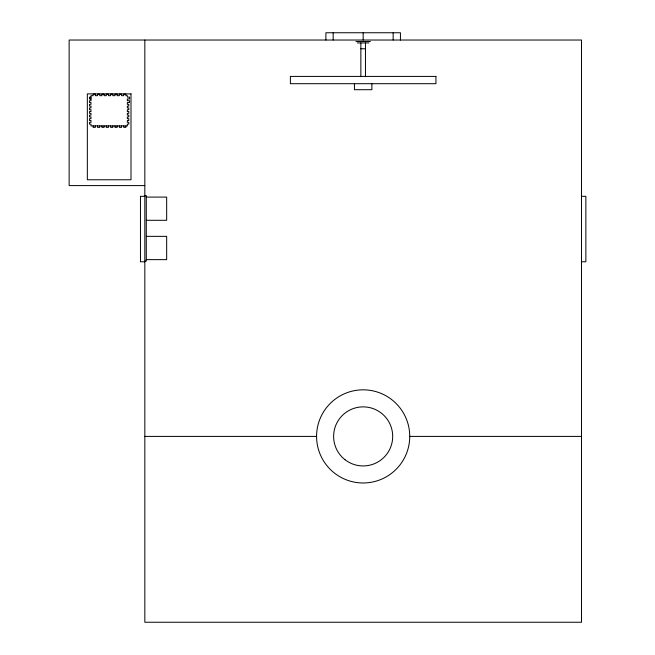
<?xml version="1.0" encoding="UTF-8"?>
<svg xmlns="http://www.w3.org/2000/svg" width="655" height="655" viewBox="0 0 655 655"><rect width="100%" height="100%" fill="white"/><g stroke="black" fill="none" stroke-linecap="round" stroke-linejoin="round"><path stroke-width="0.98" d="M355.927 41.486L370.394 41.486M357.384 42.935L368.937 42.935M360.864 48.765L365.457 48.765M90.988 97.128L89.53 97.128L89.53 98.93L90.988 98.93M144.829 185.586L69.135 185.586L69.135 40.029L581.493 40.029L581.493 622.25L144.829 622.25L144.829 40.029M144.829 195.591L146.286 195.591L146.286 261.091L144.829 261.091M144.829 196.32L140.465 196.32L140.465 261.779L144.829 261.779M581.493 196.32L585.865 196.32L585.865 261.779L581.493 261.779M146.286 197.089L166.665 197.089L166.665 220.293L146.286 220.293M146.286 236.349L166.665 236.349L166.665 259.634L146.286 259.634M144.829 436.402L316.586 436.402M409.735 436.402A46.579 46.579 0 0 0 339.871 396.062A46.579 46.579 0 0 0 339.871 476.742A46.579 46.579 0 0 0 409.735 436.402L581.493 436.402M400.434 40.029L400.434 32.75L325.887 32.75L325.887 40.029M393.156 32.75L393.156 40.029M371.884 83.341L371.884 89.71L354.437 89.71L354.437 83.341M365.457 42.935L365.457 76.709M363.165 32.75L363.165 40.029M360.864 42.935L360.864 76.709M333.166 32.75L333.166 40.029M125.891 125.907L125.891 127.365L123.713 127.365L123.713 125.907M121.527 125.907L121.527 127.365L119.349 127.365L119.349 125.907M117.163 125.907L117.163 127.365L114.985 127.365L114.985 125.907M112.799 125.907L112.799 127.365L110.621 127.365L110.621 125.907M108.435 125.907L108.435 127.365L106.257 127.365L106.257 125.907M104.079 125.907L104.079 127.365L101.893 127.365L101.893 125.907M99.716 125.907L99.716 127.365L97.529 127.365L97.529 125.907M95.352 125.907L95.352 127.365L93.166 127.365L93.166 125.907M435.935 76.414L290.386 76.414L290.386 83.693L435.935 83.693L435.935 76.414M131 93.886L87.336 93.886L87.336 179.765L131 179.765L131 93.886M95.352 94.214L93.166 94.214L93.166 95.671L90.988 95.671L90.988 100.723L89.53 100.723L89.53 102.524L90.988 102.524L90.988 104.325L89.53 104.325L89.53 106.118L90.988 106.118L90.988 107.919L89.53 107.919L89.53 109.721L90.988 109.721L90.988 111.514L89.53 111.514L89.53 113.315L90.988 113.315L90.988 115.116L89.53 115.116L89.53 116.909L90.988 116.909L90.988 118.711L89.53 118.711L89.53 120.512L90.988 120.512L90.988 122.305L89.53 122.305L89.53 124.106L90.988 124.106L90.988 125.907L127.348 125.907L127.348 124.106L128.806 124.106L128.806 122.305L127.348 122.305L127.348 120.512L128.806 120.512L128.806 118.711L127.348 118.711L127.348 116.909L128.806 116.909L128.806 115.116L127.348 115.116L127.348 113.315L128.806 113.315L128.806 111.514L127.348 111.514L127.348 109.721L128.806 109.721L128.806 107.919L127.348 107.919L127.348 106.118L128.806 106.118L128.806 104.325L127.348 104.325L127.348 102.524L129.543 102.524L129.543 100.723L127.348 100.723L127.348 98.93L129.543 98.93L129.543 97.128L127.348 97.128L127.348 95.671L125.891 95.671L125.891 94.214L123.713 94.214L123.713 95.671L121.527 95.671L121.527 94.214L119.349 94.214L119.349 95.671L117.163 95.671L117.163 94.214L114.985 94.214L114.985 95.671L112.799 95.671L112.799 94.214L110.621 94.214L110.621 95.671L108.435 95.671L108.435 94.214L106.257 94.214L106.257 95.671L104.079 95.671L104.079 94.214L101.893 94.214L101.893 95.671L99.716 95.671L99.716 94.214L97.529 94.214L97.529 95.671L95.352 95.671L95.352 94.214M344.997 459.695A29.532 29.532 0 0 0 392.41 440.488A29.532 29.532 0 0 0 352.071 409.031A29.532 29.532 0 0 0 344.997 459.695"/></g></svg>
